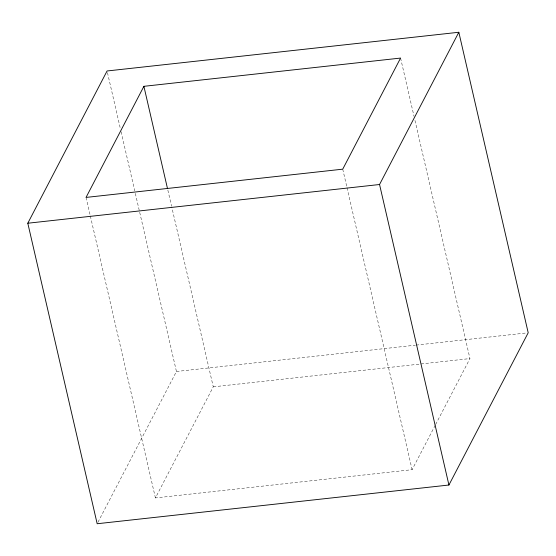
<?xml version="1.0" encoding="UTF-8"?>
<svg xmlns="http://www.w3.org/2000/svg" width="556" height="556" viewBox="0 0 556 556"><rect width="100%" height="100%" fill="white"/><g stroke="black" fill="none" stroke-linecap="round" stroke-linejoin="round"><path stroke-width="0.42" stroke-dasharray="2.78 2.08" d="M97.981 522.202L176.447 371.491L134.934 191.688M435.244 425.236L412.107 469.681L155.423 497.933L213.268 386.83L171.762 207.034M435.647 424.471L469.952 358.578L414.804 119.693M176.447 371.491L415.262 345.2M416.124 345.109L526.476 332.961M213.268 386.83L469.952 358.578M400.577 58.067L414.025 116.315M342.732 169.17L346.826 186.899M347.02 187.74L412.107 469.681M167.863 190.152L171.561 206.186M107.461 72.669L120.318 128.38M121.097 131.758L134.74 190.847M86.048 197.422L90.141 215.151M90.336 215.992L155.423 497.933"/><path stroke-width="0.83" d="M27.8 223.227L107.072 70.98L458.825 32.262L528.2 332.773L448.928 485.02L97.175 523.738L27.8 223.227L379.553 184.509L458.825 32.262M143.893 86.319L86.048 197.422L342.732 169.17L400.577 58.067L143.893 86.319L167.474 188.463M379.553 184.509L448.928 485.02"/></g></svg>
